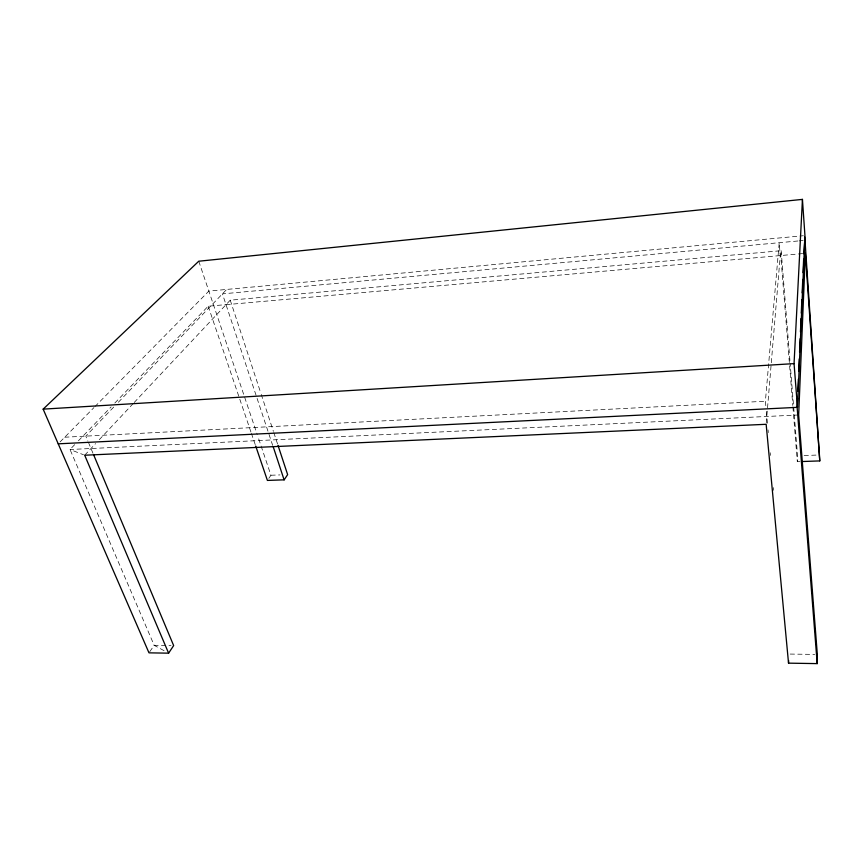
<?xml version="1.0" encoding="UTF-8"?>
<svg xmlns="http://www.w3.org/2000/svg" width="863" height="863" viewBox="0 0 863 863"><rect width="100%" height="100%" fill="white"/><g stroke="black" fill="none" stroke-linecap="round" stroke-linejoin="round"><path stroke-width="0.65" stroke-dasharray="4.32 3.24" d="M799.947 461.619L797.304 461.705L797.552 455.772L790.152 363.291M134.164 402.525L230.238 300.184L781.155 250.702L780.756 255.534L792.795 405.481M766.268 422.989L780.249 255.588L779.213 242.697L765.395 401.241L765.859 406.322M149.72 651.77L154.164 645.308L171.057 645.535M268.825 478.35L270.95 475.243L257.681 435.88M84.693 455.222L95.588 443.614M99.267 439.709L133.247 403.506M113.689 407.099L85.804 436.139L87.886 441.09M118.339 402.266L226.699 289.429M74.682 444.661L70.022 449.504L154.164 645.308L165.264 651.349M78.425 440.788L111.1 406.905M114.833 403.032L208.188 306.203L226.074 304.617M60.076 441.942L93.938 407.606M94.876 406.656L208.846 291.09L803.334 235.728M797.822 240.993L222.438 293.873L272.665 445.373M799.149 240.863L803.14 240.497M226.02 304.682L805.362 253.355M64.736 437.217L765.395 401.241M798.663 414.963L70.022 449.504L83.474 454.747M270.95 475.243L279.936 474.92M804.111 455.535L819.85 454.952M790.206 654.068L814.737 654.402M88.404 442.32L93.075 453.474M208.188 306.203L250.971 432.104M251.403 433.366L255.728 446.085M198.77 261.219L257.25 434.607M230.238 300.184L260.82 393.14M261.241 394.413L273.388 431.338M273.808 432.611L277.584 444.067M766.333 411.403L767.434 423.194M768.059 429.903L768.307 432.579M770.184 452.719L770.432 455.405M773.431 487.617L773.68 490.303M781.155 250.702L790.044 361.953M792.903 406.818L797.304 461.705"/><path stroke-width="1.29" d="M58.22 443.83L797.477 407.336L804.942 235.577L802.439 199.385L198.77 261.219L43.15 409.138L148.986 652.849L168.598 653.162L84.693 455.222L766.161 424.294L788.534 663.151L817.207 663.615L817.326 654.445L798.663 414.963L805.362 253.355L819.774 460.907L802.59 461.522M819.774 460.907L804.769 236.947M788.534 663.151L788.642 660.551M797.541 397.929L797.132 407.347L817.207 663.615M797.844 391.187L798.372 379.073M798.728 370.993L799.257 358.879M799.559 352.136L800.152 338.674M800.443 331.942L801.037 318.479M801.274 313.096L801.867 299.623M802.159 292.891L802.752 279.429M803.043 272.697L803.636 259.224M803.874 253.841L804.737 240.356M797.477 407.336L794.057 363.625L802.439 199.385M168.598 653.162L173.657 645.578L93.592 454.704M43.15 409.138L794.057 363.625M284.175 479.828L267.401 480.421L255.728 446.085M273.15 446.581L284.121 479.904L287.638 474.628L278.005 445.34"/></g></svg>
